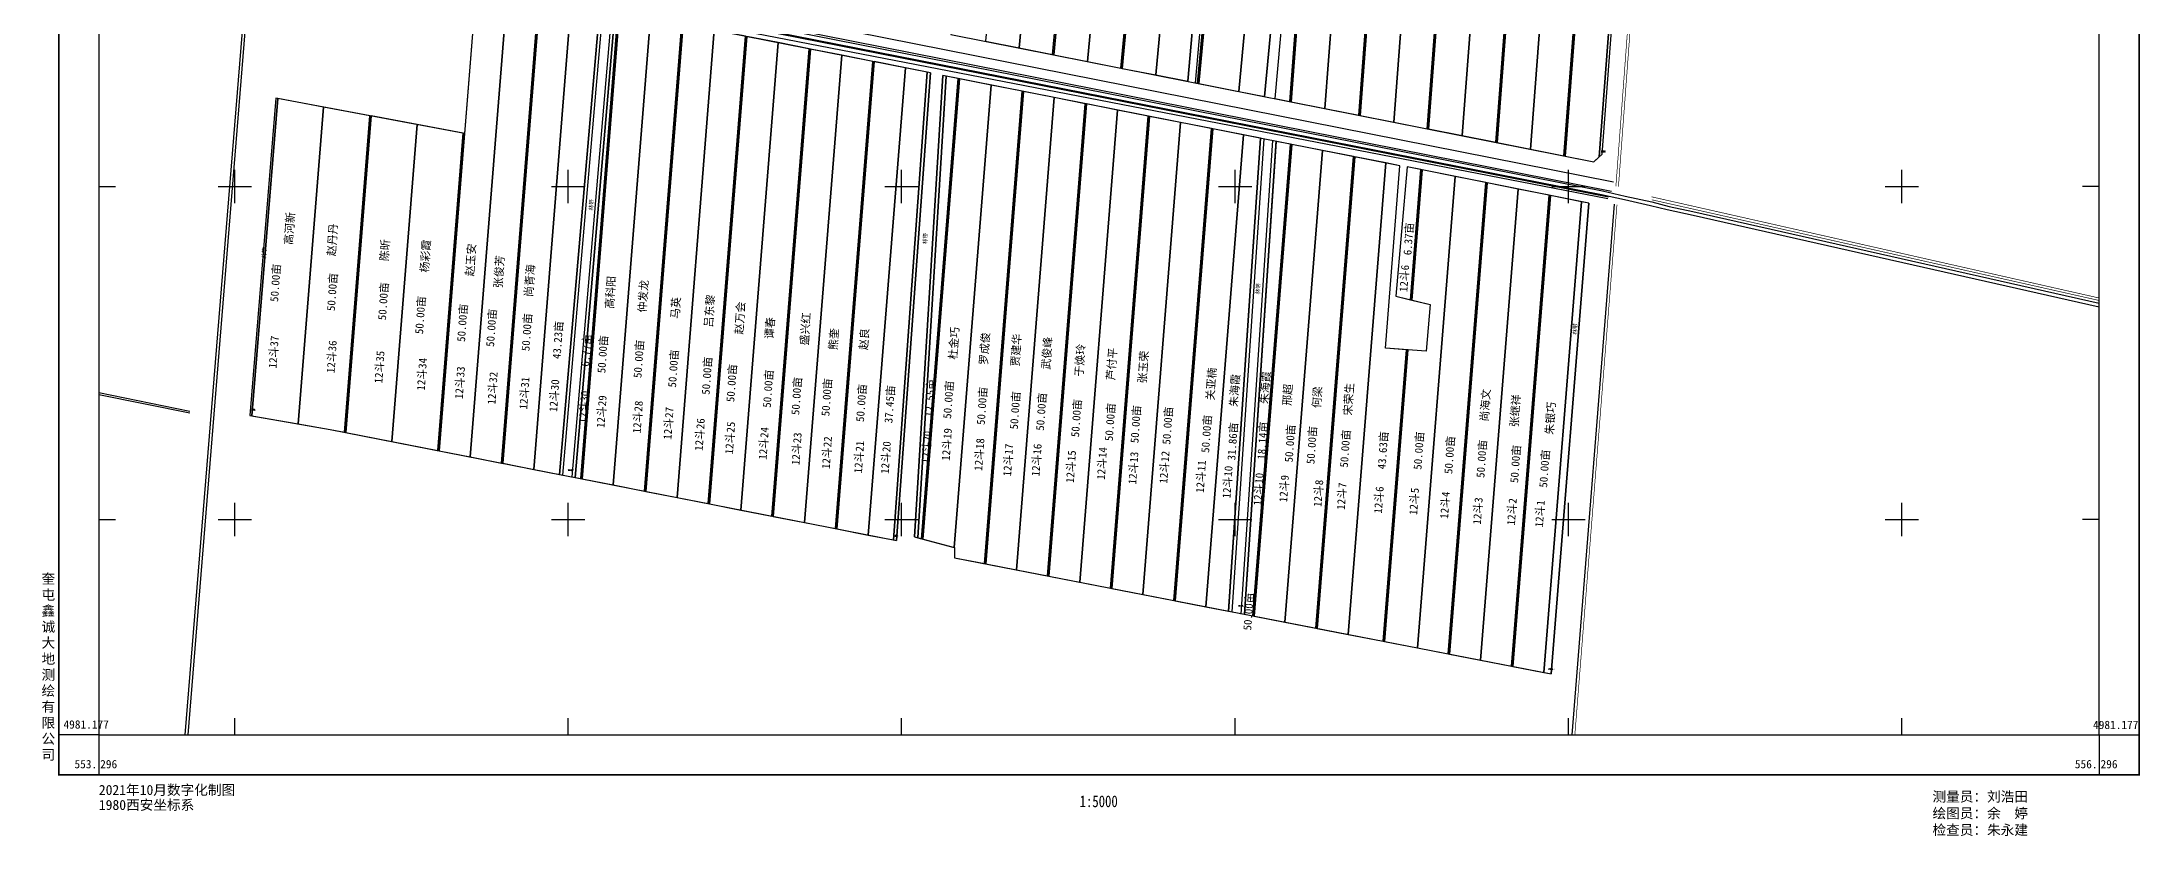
# Model space of a CAD drawing. Extents: x 553211 to 556357, y 4981025 to 4984335.
# Drawn here: x 553211 to 556357, y 4981025 to 4982217 of the extents above; entities that cross this region are included whole.
import ezdxf
from ezdxf.enums import TextEntityAlignment as Align

# ---------------------------------------------------------------- set-up
doc = ezdxf.new("R2010")
doc.units = 0
doc.header["$LTSCALE"] = 0.5
doc.layers.get('0').update_dxf_attribs({"linetype": 'CONTINUOUS'})
for name, color, linetype in [('2021年分地', 1, 'CONTINUOUS'), ('2022年', 1, 'CONTINUOUS'), ('TK', 7, 'CONTINUOUS'), ('出水桩', 2, 'CONTINUOUS'), ('地块名称', 7, 'CONTINUOUS'), ('路林渠', 7, 'CONTINUOUS'), ('退界林带', 3, 'CONTINUOUS'), ('面积', 7, 'CONTINUOUS')]:
    doc.layers.add(name, color=color, linetype=linetype)
doc.styles.add('HZ', font='rs.shx', dxfattribs={"width": 0.8, "bigfont": 'hztxt.shx'})
doc.styles.add('宋体', font='SimSun.ttf')

msp = doc.modelspace()

# ---------------------------------------------------------------- linework, layer by layer
at = {"linetype": 'Continuous', "flags": 128}
for points, elevation in [([(554573.6, 4982228.1), (555537.9, 4982037), (555550.4, 4982048.3), (555599, 4982691), (555598.1, 4982691.2), (555105.2, 4982779.5), (555097.9, 4982680.2), (554988.5, 4982702.2), (554999, 4982807.7), (554634.7, 4982878.8)], 287.9), ([(554492.5, 4981468.5), (554543.1, 4982170.5), (553862.3, 4982305), (553844.3, 4982079.2), (553561.6, 4982132.6), (553522.5, 4981656.1), (553642.7, 4981635.4)], 288.4), ([(555247.2, 4982030.9), (554561.8, 4982166.3), (554519.3, 4981474.2), (554579.1, 4981458.1), (554579.1, 4981442.7), (555474.1, 4981268.6), (555530.4, 4981974.6), (555257.9, 4982029.5), (555241.2, 4981835.3), (555292.5, 4981822.8), (555286.5, 4981752.7), (555225.4, 4981757.3)], 289.3)]:
    msp.add_lwpolyline(points, close=True, dxfattribs=dict(at, elevation=elevation))
at = {"linetype": 'Continuous', "elevation": 288, "flags": 128}
msp.add_lwpolyline([(555530.4, 4981974.6), (555474.1, 4981268.6)], dxfattribs=at)
at = {"layer": '2021年分地', "linetype": 'Continuous', "flags": 128}
for points in [[(554737.3, 4982858.8), (554687, 4982868.6), (554625.8, 4982217.7), (554676.1, 4982207.8)], [(554787.6, 4982849), (554737.3, 4982858.8), (554676.1, 4982207.8), (554726.4, 4982197.8)], [(554839.8, 4982838.8), (554789.5, 4982848.6), (554728.3, 4982197.4), (554778.6, 4982187.5)], [(554942.3, 4982818.8), (554892, 4982828.6), (554830.8, 4982177.1), (554881, 4982167.2)], [(554986.6, 4982810.1), (554942.3, 4982818.8), (554881, 4982167.2), (554929, 4982157.7)], [(555131.1, 4982774.9), (555117.5, 4982777.3), (555059.9, 4982131.7), (555082.1, 4982127.3)], [(555183.9, 4982765.4), (555133.1, 4982774.5), (555084.1, 4982126.9), (555134.8, 4982116.9)], [(555234.5, 4982756.4), (555183.9, 4982765.4), (555134.8, 4982116.9), (555185.4, 4982106.9)], [(555287.1, 4982746.9), (555236.5, 4982756), (555187.4, 4982106.5), (555237.9, 4982096.5)], [(555337.6, 4982737.9), (555287.1, 4982746.9), (555237.9, 4982096.5), (555288.3, 4982086.5)], [(555390, 4982728.5), (555339.6, 4982737.5), (555290.3, 4982086.1), (555340.7, 4982076.1)], [(555440.4, 4982719.5), (555390, 4982728.5), (555340.7, 4982076.1), (555391, 4982066.1)], [(555492.7, 4982710.1), (555442.4, 4982719.1), (555393, 4982065.7), (555443.2, 4982055.8)], [(555542.9, 4982701.1), (555492.7, 4982710.1), (555443.2, 4982055.8), (555493.3, 4982045.8)], [(554994.9, 4982700.9), (554988.5, 4982702.2), (554940.3, 4982155.4), (554943.6, 4982154.8)], [(555056.8, 4982688.5), (554996.9, 4982700.5), (554945.6, 4982154.4), (555005.5, 4982142.5)], [(555095.5, 4982680.7), (555056.8, 4982688.5), (555005.5, 4982142.5), (555044.3, 4982134.8)], [(555595.1, 4982691.7), (555544.9, 4982700.7), (555495.3, 4982045.4), (555537.9, 4982037), (555546.1, 4982044.5)], [(553909.1, 4982295.8), (553862.3, 4982305), (553806.3, 4981603.3), (553853, 4981594.1)], [(553955.8, 4982286.6), (553909.1, 4982295.8), (553853, 4981594.1), (553899.8, 4981584.9)], [(554004.6, 4982276.9), (553957.8, 4982286.2), (553901.8, 4981584.5), (553948.6, 4981575.3)], [(554047.1, 4982268.5), (554004.6, 4982276.9), (553948.6, 4981575.3), (553986.9, 4981567.8)], [(554074.7, 4982263.1), (554070.2, 4982264), (554010.6, 4981563.1), (554018.7, 4981561.5)], [(554123.5, 4982253.4), (554076.7, 4982262.7), (554020.7, 4981561.2), (554067.5, 4981552)], [(554170.3, 4982244.2), (554123.5, 4982253.4), (554067.5, 4981552), (554114.3, 4981542.8)], [(554219, 4982234.6), (554172.3, 4982243.8), (554116.3, 4981542.4), (554163.1, 4981533.2)], [(554265.8, 4982225.3), (554219, 4982234.6), (554163.1, 4981533.2), (554209.8, 4981524)], [(554314.6, 4982215.7), (554267.8, 4982224.9), (554211.8, 4981523.6), (554258.6, 4981514.4)], [(554361.4, 4982206.4), (554314.6, 4982215.7), (554258.6, 4981514.4), (554305.4, 4981505.3)], [(554410.2, 4982196.8), (554363.4, 4982206), (554307.4, 4981504.9), (554354.2, 4981495.7)], [(554457, 4982187.6), (554410.2, 4982196.8), (554354.2, 4981495.7), (554401, 4981486.5)], [(554505.8, 4982177.9), (554459, 4982187.2), (554403, 4981486.1), (554449.8, 4981476.9)], [(554538.1, 4982171.5), (554505.8, 4982177.9), (554449.8, 4981476.9), (554487.6, 4981469.5)], [(554585, 4982161.7), (554566.7, 4982165.3), (554524.2, 4981472.9), (554529.8, 4981471.4)], [(554634.3, 4982151.9), (554586.9, 4982161.3), (554531.8, 4981470.9), (554579, 4981458.2)], [(554680.7, 4982142.8), (554634.3, 4982151.9), (554579, 4981458.2), (554579.1, 4981458.1), (554579.1, 4981442.7), (554624.1, 4981434)], [(553633.1, 4982119.1), (553564.6, 4982132.1), (553525.5, 4981655.6), (553595.1, 4981643.6)], [(553702.2, 4982106.1), (553633.1, 4982119.1), (553595.1, 4981643.6), (553642.7, 4981635.4), (553664.3, 4981631.1)], [(554728.9, 4982133.2), (554682.6, 4982142.4), (554626, 4981433.6), (554672.4, 4981424.6)], [(554775.3, 4982124.1), (554728.9, 4982133.2), (554672.4, 4981424.6), (554718.7, 4981415.6)], [(554823.5, 4982114.6), (554777.2, 4982123.7), (554720.7, 4981415.2), (554767, 4981406.2)], [(554869.9, 4982105.4), (554823.5, 4982114.6), (554767, 4981406.2), (554813.3, 4981397.2)], [(553773.3, 4982092.6), (553704.2, 4982105.7), (553666.2, 4981630.8), (553735.3, 4981617.2)], [(553842.3, 4982079.6), (553773.3, 4982092.6), (553735.3, 4981617.2), (553804.3, 4981603.6)], [(554918.2, 4982095.9), (554871.9, 4982105), (554815.3, 4981396.8), (554861.7, 4981387.8)], [(554964.5, 4982086.7), (554918.2, 4982095.9), (554861.7, 4981387.8), (554908, 4981378.8)], [(555012.9, 4982077.2), (554966.5, 4982086.3), (554910, 4981378.4), (554956.4, 4981369.4)], [(555131.3, 4982053.8), (555085, 4982062.9), (555028.5, 4981355.3), (555074.9, 4981346.3)], [(555226.1, 4982035.1), (555179.7, 4982044.2), (555123.2, 4981336.9), (555169.6, 4981327.9)], [(555257.2, 4981754.9), (555225.4, 4981757.3), (555247.2, 4982030.9), (555226.1, 4982035.1), (555169.6, 4981327.9), (555222.3, 4981317.6)], [(555329.9, 4982015), (555280.7, 4982024.9), (555265.1, 4981829.5), (555292.5, 4981822.8), (555286.5, 4981752.7), (555259.2, 4981754.8), (555224.2, 4981317.2), (555273.4, 4981307.7)], [(555278.8, 4982025.3), (555257.9, 4982029.5), (555241.2, 4981835.3), (555263.2, 4981830)], [(555376.3, 4982005.7), (555329.9, 4982015), (555273.4, 4981307.7), (555319.8, 4981298.7)], [(555424.7, 4981995.9), (555378.2, 4982005.3), (555321.8, 4981298.3), (555368.2, 4981289.2)], [(555471.1, 4981986.6), (555424.7, 4981995.9), (555368.2, 4981289.2), (555414.7, 4981280.2)], [(555519.5, 4981976.8), (555473.1, 4981986.2), (555416.7, 4981279.8), (555463.1, 4981270.8)]]:
    msp.add_lwpolyline(points, close=True, dxfattribs=at)
for points in [[(554994.9, 4982700.9), (554943.6, 4982154.6)], [(554996.9, 4982700.5), (554945.6, 4982154.4)], [(555056.8, 4982688.5), (555005.5, 4982142.5)], [(555095.5, 4982680.7), (555044.3, 4982134.8)], [(555493.3, 4982045.8), (555542.9, 4982701.1)], [(555493.3, 4982045.8), (555542.9, 4982701.1)], [(554076.7, 4982262.7), (554020.7, 4981561.2)], [(554586.9, 4982161.3), (554531.8, 4981470.9)], [(555085, 4982062.9), (555028.5, 4981355.3)], [(555329.9, 4982015), (555273.4, 4981307.7)], [(555321.8, 4981298.3), (555378.2, 4982005.3)], [(555424.7, 4981995.9), (555368.3, 4981289.6)], [(555414.7, 4981280.2), (555471.1, 4981986.6)]]:
    msp.add_lwpolyline(points, dxfattribs=at)
at = {"layer": '2021年分地', "linetype": 'Continuous', "elevation": 289.3, "flags": 128}
msp.add_lwpolyline([(555424.7, 4981995.9), (555368.3, 4981289.6)], dxfattribs=at)
at = {"layer": '2022年', "color": 4, "linetype": 'Continuous', "flags": 128}
for points in [[(554890, 4982829), (554839.8, 4982838.8), (554778.6, 4982187.5), (554828.8, 4982177.5)], [(555038.2, 4982072.2), (555012.9, 4982077.2), (554956.4, 4981369.4), (554990.1, 4981362.8)], [(555083, 4982063.3), (555061.6, 4982067.5), (555014.2, 4981358.1), (555026.5, 4981355.7)], [(555177.7, 4982044.6), (555131.3, 4982053.8), (555074.9, 4981346.3), (555121.3, 4981337.3)]]:
    msp.add_lwpolyline(points, close=True, dxfattribs=at)
at = {"layer": 'TK', "linetype": 'Continuous'}
for p, q in [((553500, 4981975), (553500, 4982025)), ((554000, 4981975), (554000, 4982025)), ((554500, 4981975), (554500, 4982025)), ((555000, 4981975), (555000, 4982025)), ((555500, 4981975), (555500, 4982025)), ((556000, 4981975), (556000, 4982025)), ((553296, 4982000), (553321, 4982000)), ((553475, 4982000), (553525, 4982000)), ((553975, 4982000), (554025, 4982000)), ((554475, 4982000), (554525, 4982000)), ((554975, 4982000), (555025, 4982000)), ((555475, 4982000), (555525, 4982000)), ((555975, 4982000), (556025, 4982000)), ((556296, 4982000), (556271, 4982000)), ((553500, 4981475), (553500, 4981525)), ((554000, 4981475), (554000, 4981525)), ((554500, 4981475), (554500, 4981525)), ((555000, 4981475), (555000, 4981525)), ((555500, 4981475), (555500, 4981525)), ((556000, 4981475), (556000, 4981525)), ((553296, 4981500), (553321, 4981500)), ((553475, 4981500), (553525, 4981500)), ((553975, 4981500), (554025, 4981500)), ((554475, 4981500), (554525, 4981500)), ((554975, 4981500), (555025, 4981500)), ((555475, 4981500), (555525, 4981500)), ((555975, 4981500), (556025, 4981500)), ((556296, 4981500), (556271, 4981500)), ((553500, 4981177), (553500, 4981202)), ((554000, 4981177), (554000, 4981202)), ((554500, 4981177), (554500, 4981202)), ((555000, 4981177), (555000, 4981202)), ((555500, 4981177), (555500, 4981202)), ((556000, 4981177), (556000, 4981202)), ((553296, 4981177), (553236, 4981177)), ((553296, 4981177), (553296, 4981117)), ((556296, 4981177), (556356, 4981177)), ((556296, 4981177), (556296, 4981117))]:
    msp.add_line(p, q, dxfattribs=at)
at = {"layer": 'TK', "linetype": 'Continuous', "const_width": 2.5, "flags": 128}
msp.add_lwpolyline([(553236, 4981117), (556356, 4981117), (556356, 4984237), (553236, 4984237)], close=True, dxfattribs=at)
at = {"layer": 'TK', "linetype": 'Continuous', "flags": 128}
msp.add_lwpolyline([(553296, 4981177), (556296, 4981177), (556296, 4984177), (553296, 4984177)], close=True, dxfattribs=at)
at = {"layer": '出水桩', "linetype": 'Continuous', "flags": 128}
for points in [[(554728.3, 4982197.4), (554789.6, 4982848.9)], [(554829.8, 4982177.2), (554891, 4982828.7)], [(555083.1, 4982127), (555132.1, 4982774.7)], [(555186.4, 4982106.7), (555235.5, 4982756.2)], [(555289.3, 4982086.3), (555338.6, 4982737.7)], [(555392, 4982065.9), (555441.4, 4982719.3)], [(554995.9, 4982700.6), (554944.6, 4982154.5)], [(555494.3, 4982045.6), (555543.9, 4982700.9)], [(553900.8, 4981584.7), (553956.8, 4982286.4)], [(554019.7, 4981561.4), (554075.7, 4982262.9)], [(554115.3, 4981542.6), (554171.3, 4982244)], [(554210.8, 4981523.8), (554266.8, 4982225.1)], [(554306.4, 4981505.1), (554362.4, 4982206.2)], [(554402, 4981486.3), (554458, 4982187.4)], [(554530.8, 4981471.1), (554585.9, 4982161.5)], [(554625.1, 4981433.8), (554681.6, 4982142.6)], [(554719.7, 4981415.4), (554776.2, 4982123.9)], [(553665.2, 4981630.8), (553703.2, 4982105.9)], [(554814.3, 4981397), (554870.9, 4982105.2)], [(554909, 4981378.6), (554965.5, 4982086.5)], [(553805.3, 4981603.5), (553843.3, 4982079.4)], [(555027.5, 4981355.5), (555084, 4982063.1)], [(555122.2, 4981337.1), (555178.7, 4982044.4)], [(555264.1, 4981829.7), (555279.7, 4982025.1)], [(555320.8, 4981298.5), (555377.3, 4982005.5)], [(555415.7, 4981279.9), (555472.1, 4981986.4)], [(555223.3, 4981318), (555258.2, 4981754.8)]]:
    msp.add_lwpolyline(points, dxfattribs=at)
at = {"layer": '路林渠', "color": 4, "linetype": 'Continuous', "const_width": 1, "flags": 128}
for points, elevation in [([(555571.2, 4982000.3), (555624.2, 4982710.9)], 290.9), ([(555575, 4981999.7), (555628, 4982710.2)], 290.4)]:
    msp.add_lwpolyline(points, dxfattribs=dict(at, elevation=elevation))
at = {"layer": '路林渠', "color": 5, "linetype": 'Continuous', "flags": 128}
for points, elevation in [([(553296, 4982427), (553488.2, 4982387.5), (553528.1, 4982380.1), (553564.9, 4982377.5), (553600.1, 4982374.7), (553637.5, 4982369.4), (553658.2, 4982366.7), (555551.3, 4981993.2), (555584.9, 4981985.1), (555625.2, 4981976.6), (555650.9, 4981970), (555686.7, 4981962.4), (556296, 4981825)], 287.7), ([(553296, 4982421.6), (553486.6, 4982382.5), (553527.8, 4982374.3), (553562.3, 4982372.2), (553600, 4982369.2), (553635.6, 4982364.6), (553656.9, 4982361), (555549.4, 4981987.6), (555584.3, 4981980.4), (555623.2, 4981971.4), (555648.1, 4981965.4), (555687.2, 4981956.8), (556296, 4981819.5)], 288.9)]:
    msp.add_lwpolyline(points, dxfattribs=dict(at, elevation=elevation))
at = {"layer": '路林渠', "color": 3, "linetype": 'Continuous', "flags": 128}
for points, elevation in [([(555564.6, 4981992.3), (553651.5, 4982371.4)], 290.5), ([(553654.6, 4982385.7), (555567.5, 4982006.8)], 289.1), ([(555559.2, 4981981.1), (553647.8, 4982352.6)], 289), ([(553648.9, 4982360.8), (555559.9, 4981984.3)], 288.9)]:
    msp.add_lwpolyline(points, dxfattribs=dict(at, elevation=elevation))
at = {"layer": '路林渠', "color": 4, "linetype": 'Continuous', "flags": 128}
for points, elevation in [([(553521.4, 4982362.2), (553424.8, 4981177)], 290.1), ([(553429.8, 4981177), (553526.1, 4982361.7)], 294.4), ([(555568.6, 4981973.5), (555505, 4981177)], 290.8), ([(553296, 4981690.8), (553432.7, 4981662.9)], 290.2), ([(553296, 4981688), (553432.4, 4981660.2)], 289.4)]:
    msp.add_lwpolyline(points, dxfattribs=dict(at, elevation=elevation))
at = {"layer": '路林渠', "color": 4, "linetype": 'Continuous', "const_width": 1, "flags": 128}
msp.add_lwpolyline([(555509.6, 4981177), (555572.8, 4981972.7)], dxfattribs=at)
at = {"layer": '路林渠', "color": 3, "linetype": 'Continuous', "const_width": 1, "flags": 128}
for points, elevation in [([(556296, 4981832.5), (555624.5, 4981984.4)], 291.3), ([(555625, 4981979.9), (556296, 4981828.8)], 289.9)]:
    msp.add_lwpolyline(points, dxfattribs=dict(at, elevation=elevation))
at = {"layer": '退界林带', "linetype": 'Continuous', "flags": 128}
msp.add_lwpolyline([(554986.6, 4982810.1), (554929, 4982157.7)], dxfattribs=at)
for points, elevation in [([(554988.5, 4982702.2), (554940.3, 4982155.4)], 287.1), ([(554543.1, 4982170.5), (554492.5, 4981468.5)], 288), ([(554519.3, 4981474.2), (554561.8, 4982166.3)], 288.6), ([(555038.2, 4982072.2), (554990.1, 4981362.2)], 289.5), ([(555043.2, 4982071.2), (554995.1, 4981361.8)], 289.5), ([(555009.3, 4981358.4), (555056.7, 4982068.8)], 289.7), ([(555014.2, 4981358.1), (555061.6, 4982068.4)], 289.7)]:
    msp.add_lwpolyline(points, dxfattribs=dict(at, elevation=elevation))
for points in [[(555599, 4982691), (555595.1, 4982691.7), (555546.1, 4982044.5), (555550.4, 4982048.3)], [(554543.1, 4982170.5), (554538.1, 4982171.5), (554487.6, 4981469.5), (554492.5, 4981468.5)], [(554566.7, 4982165.3), (554561.8, 4982166.3), (554519.3, 4981474.2), (554524.2, 4981472.9)], [(553564.6, 4982132.1), (553561.6, 4982132.6), (553522.5, 4981656.1), (553525.5, 4981655.6)], [(555530.4, 4981974.6), (555519.5, 4981976.8), (555463.1, 4981270.8), (555474.1, 4981268.6)]]:
    msp.add_lwpolyline(points, close=True, dxfattribs=at)
at = {"layer": '退界林带', "color": 3, "linetype": 'Continuous', "flags": 128}
for points, elevation in [([(554052.1, 4982267.6), (554047.1, 4982268.5), (553986.9, 4981567.8), (553991.8, 4981566.8)], 289), ([(554005.6, 4981564.1), (554010.6, 4981563.1), (554070.2, 4982264), (554065.3, 4982264.9)], 290.6)]:
    msp.add_lwpolyline(points, close=True, dxfattribs=dict(at, elevation=elevation))

# ---------------------------------------------------------------- texts
at = {"layer": '2021年分地', "linetype": 'Continuous', "style": 'HZ', "width": 0.8}
for s, p in [('3.86亩', (555548.9, 4982051.2)), ('2.19亩', (553524.6, 4981664)), ('14.45亩', (553999.4, 4981573.2)), ('14.94亩', (555004.9, 4981369.5)), ('11.74亩', (555470, 4981274.8))]:
    msp.add_text(s, height=2, dxfattribs=at).set_placement(p)
at = {"layer": '2022年', "color": 4, "linetype": 'Continuous', "style": '宋体'}
for s, p in [('朱海霞', (555003.7, 4981668.9, 289.4)), ('朱海霞', (555049.3, 4981673.2, 289.4)), ('何梁', (555128, 4981666.9, 289.4)), ('31.86亩', (555000.3, 4981588.5, 289.4)), ('18.14亩', (555045.1, 4981589.6, 289.4)), ('50.00亩', (555119, 4981582.9, 289.4)), ('12斗10', (554993, 4981531.5, 289.4)), ('12斗10', (555039.4, 4981520.9, 289.4))]:
    msp.add_text(s, height=12, rotation=86, dxfattribs=at).set_placement(p)
at = {"layer": 'TK', "linetype": 'Continuous', "style": '宋体'}
for s, p in [('奎', (553230.5, 4981399.3)), ('屯', (553230.5, 4981375.3)), ('鑫', (553230.5, 4981351.3)), ('诚', (553230.5, 4981327.3)), ('大', (553230.5, 4981303.3)), ('地', (553230.5, 4981279.3)), ('测', (553230.5, 4981255.3)), ('绘', (553230.5, 4981231.3)), ('有', (553230.5, 4981207.3)), ('限', (553230.5, 4981183.3)), ('公', (553230.5, 4981159.3)), ('司', (553230.5, 4981135.3))]:
    msp.add_text(s, height=15, dxfattribs=at).set_placement(p, align=Align.BOTTOM_RIGHT)
for p in [(553277, 4981192.6), (556320.8, 4981192)]:
    msp.add_text('4981.177', height=12.5, dxfattribs=at).set_placement(p, align=Align.MIDDLE)
for s, p in [('553.', (553293.5, 4981133.2)), ('556.', (556293.5, 4981133.2))]:
    msp.add_text(s, height=12.5, dxfattribs=at).set_placement(p, align=Align.MIDDLE_RIGHT)
for s, height, p in [('296', 12.5, (553298, 4981133.2)), ('296', 12.5, (556298, 4981133.2)), ('2021年10月数字化制图', 15, (553296, 4981094.5)), ('1980西安坐标系', 15, (553296, 4981072)), ('测量员：刘浩田', 15, (556046, 4981084.5)), ('绘图员：余  婷', 15, (556046, 4981059.5)), ('检查员：朱永建', 15, (556046, 4981034.5))]:
    msp.add_text(s, height=height, dxfattribs=at).set_placement(p, align=Align.MIDDLE_LEFT)
at = {"layer": 'TK', "linetype": 'Continuous', "style": '宋体', "width": 0.8}
msp.add_text('1:5000', height=17.5, dxfattribs=at).set_placement((554795.5, 4981077.3), align=Align.MIDDLE)
at = {"layer": '地块名称', "linetype": 'Continuous', "style": '宋体'}
for s, p in [('12斗6', (555258.3, 4981841.1, 289.4)), ('12斗37', (553562.4, 4981726.6, 289.4)), ('12斗36', (553649.5, 4981719.5, 289.4)), ('12斗35', (553721.1, 4981704, 289.4)), ('12斗34', (553784.7, 4981693.3, 289.4)), ('12斗33', (553841.7, 4981680.6, 289.4)), ('12斗32', (553890.7, 4981672.4, 289.4)), ('12斗31', (553938.4, 4981665, 289.4)), ('12斗30', (553983.2, 4981661.2, 289.4)), ('12斗30', (554027.6, 4981644.1, 289.4)), ('12斗29', (554054.2, 4981637.2, 289.4)), ('12斗28', (554108.5, 4981629.1, 289.4)), ('12斗27', (554154.6, 4981619.6, 289.4)), ('12斗26', (554201.5, 4981602.8, 289.4)), ('12斗25', (554246.9, 4981597.7, 289.4)), ('12斗24', (554297.4, 4981589.6, 289.4)), ('12斗23', (554346.7, 4981581.5, 289.4)), ('12斗22', (554392.1, 4981575.6, 289.4)), ('12斗21', (554440.4, 4981569.1, 289.4)), ('12斗20', (554480.5, 4981568.3, 289.4)), ('12斗20', (554541.9, 4981583.8, 289.4)), ('12斗19', (554572, 4981588, 289.4)), ('12斗18', (554620.7, 4981572.9, 289.4)), ('12斗17', (554664, 4981564.6, 289.4)), ('12斗16', (554706.6, 4981564.6, 289.4)), ('12斗14', (554804.6, 4981559.5, 289.4)), ('12斗15', (554758.1, 4981554.7, 289.4)), ('12斗13', (554851.7, 4981552.6, 289.4)), ('12斗12', (554898.3, 4981553.7, 289.4)), ('12斗11', (554953, 4981539.7, 289.4)), ('12斗9', (555078, 4981525.8, 289.4)), ('12斗8', (555129.5, 4981518.7, 289.4)), ('12斗7', (555164.5, 4981514.4, 289.4)), ('12斗6', (555220.2, 4981508.7, 289.4)), ('12斗5', (555273, 4981506.6, 289.4)), ('12斗4', (555319.4, 4981500.9, 289.4)), ('12斗3', (555368.6, 4981492.3, 289.4)), ('12斗2', (555419.7, 4981491.1, 289.4)), ('12斗1', (555461.7, 4981488.1, 289.4))]:
    msp.add_text(s, height=12, rotation=86, dxfattribs=at).set_placement(p)
at = {"layer": '退界林带', "linetype": 'Continuous', "style": '宋体'}
for p in [(554037, 4981963.7, 289.8), (554537.8, 4981913.1, 578.8), (553546.5, 4981891.6, 578.8), (555036.9, 4981837.8, 289.4), (555512.5, 4981777.4, 289.4)]:
    msp.add_text('林带', height=6, rotation=86, dxfattribs=at).set_placement(p)
at = {"layer": '退界林带', "linetype": 'Continuous', "style": 'HZ', "width": 0.8}
msp.add_text('5.28亩', height=2, dxfattribs=at).set_placement((554487.8, 4981474.9))
at = {"layer": '面积', "linetype": 'Continuous', "style": '宋体'}
for s, p in [('高河新', (553586.3, 4981912, 289.4)), ('赵丹丹', (553650.5, 4981895, 289.4)), ('6.37亩', (555264.4, 4981896.4, 289.4)), ('陈昕', (553729.7, 4981887.5, 289.4)), ('杨彩霞', (553790.1, 4981870.5, 289.4)), ('赵玉安', (553858, 4981864.8, 289.4)), ('张俊芳', (553900.6, 4981847, 289.4)), ('50.00亩', (553564.8, 4981826.4, 289.4)), ('50.00亩', (553649.9, 4981812.6, 289.4)), ('尚青海', (553946.3, 4981833.7, 289.4)), ('高科阳', (554067.5, 4981816.2, 289.4)), ('50.00亩', (553726.5, 4981798.9, 289.4)), ('50.00亩', (553782.1, 4981778, 289.4)), ('仲发龙', (554116.6, 4981810.3, 289.4)), ('马英', (554165.9, 4981800.9, 289.4)), ('吕东黎', (554216.1, 4981788.1, 289.4)), ('50.00亩', (553845.1, 4981766.4, 289.4)), ('50.00亩', (553888.6, 4981758.9, 289.4)), ('50.00亩', (553941.8, 4981752.4, 289.4)), ('43.23亩', (553988.4, 4981740.6, 289.4)), ('赵万会', (554261.7, 4981777.6, 289.4)), ('谭春', (554307.2, 4981770.6, 289.4)), ('盛兴红', (554359.8, 4981761.2, 289.4)), ('6.77亩', (554031.3, 4981729.3, 289.4)), ('50.00亩', (554055.5, 4981719.3, 289.4)), ('50.00亩', (554109.7, 4981712.2, 289.4)), ('熊奎', (554403, 4981754.2, 289.4)), ('赵良', (554448.6, 4981754.2, 289.4)), ('杜金巧', (554582.6, 4981739.8, 289.4)), ('罗成俊', (554628.7, 4981731.7, 289.4)), ('贾建华', (554676, 4981729.4, 289.4)), ('武俊峰', (554722.2, 4981724.8, 289.4)), ('50.00亩', (554161.5, 4981697.9, 289.4)), ('50.00亩', (554211.9, 4981687, 289.4)), ('于焕玲', (554771.8, 4981714.4, 289.4)), ('芦付平', (554819.4, 4981708.6, 289.4)), ('张玉荣', (554866.7, 4981704, 289.4)), ('50.00亩', (554248.9, 4981676, 289.4)), ('50.00亩', (554303.7, 4981667.6, 289.4)), ('50.00亩', (554346.3, 4981656.6, 289.4)), ('50.00亩', (554391.5, 4981654.7, 289.4)), ('50.00亩', (554443.4, 4981646.3, 289.4)), ('12.55亩', (554546.7, 4981653.7, 289.4)), ('50.00亩', (554574.1, 4981651, 289.4)), ('关亚楠', (554968.4, 4981678.6, 289.4)), ('邢超', (555083.6, 4981670.5, 289.4)), ('宋荣生', (555174.8, 4981656, 289.4)), ('37.45亩', (554486, 4981644.3, 289.4)), ('50.00亩', (554624.5, 4981641.8, 289.4)), ('50.00亩', (554674.1, 4981635, 289.4)), ('50.00亩', (554713.3, 4981633.1, 289.4)), ('50.00亩', (554765.9, 4981623.4, 289.4)), ('50.00亩', (554816.6, 4981617.5, 289.4)), ('50.00亩', (554855, 4981614.3, 289.4)), ('尚海文', (555379.5, 4981646.8, 289.4)), ('张继祥', (555424.5, 4981638.4, 289.4)), ('朱银巧', (555477.2, 4981627.1, 289.4)), ('50.00亩', (554902.8, 4981612.3, 289.4)), ('50.00亩', (554961.1, 4981599.9, 289.4)), ('50.00亩', (555086.3, 4981585.5, 289.4)), ('50.00亩', (555169.1, 4981577.8, 289.4)), ('43.63亩', (555225.7, 4981575.2, 289.4)), ('50.00亩', (555279.5, 4981574.6, 289.4)), ('50.00亩', (555325.7, 4981568.2, 289.4)), ('50.00亩', (555373.8, 4981562.4, 289.4)), ('50.00亩', (555424.5, 4981554.7, 289.4)), ('50.00亩', (555468, 4981547.7, 289.4)), ('50.00亩', (555024.2, 4981333.4, 289.4))]:
    msp.add_text(s, height=12, rotation=86, dxfattribs=at).set_placement(p)

doc.saveas('drawing.dxf')
